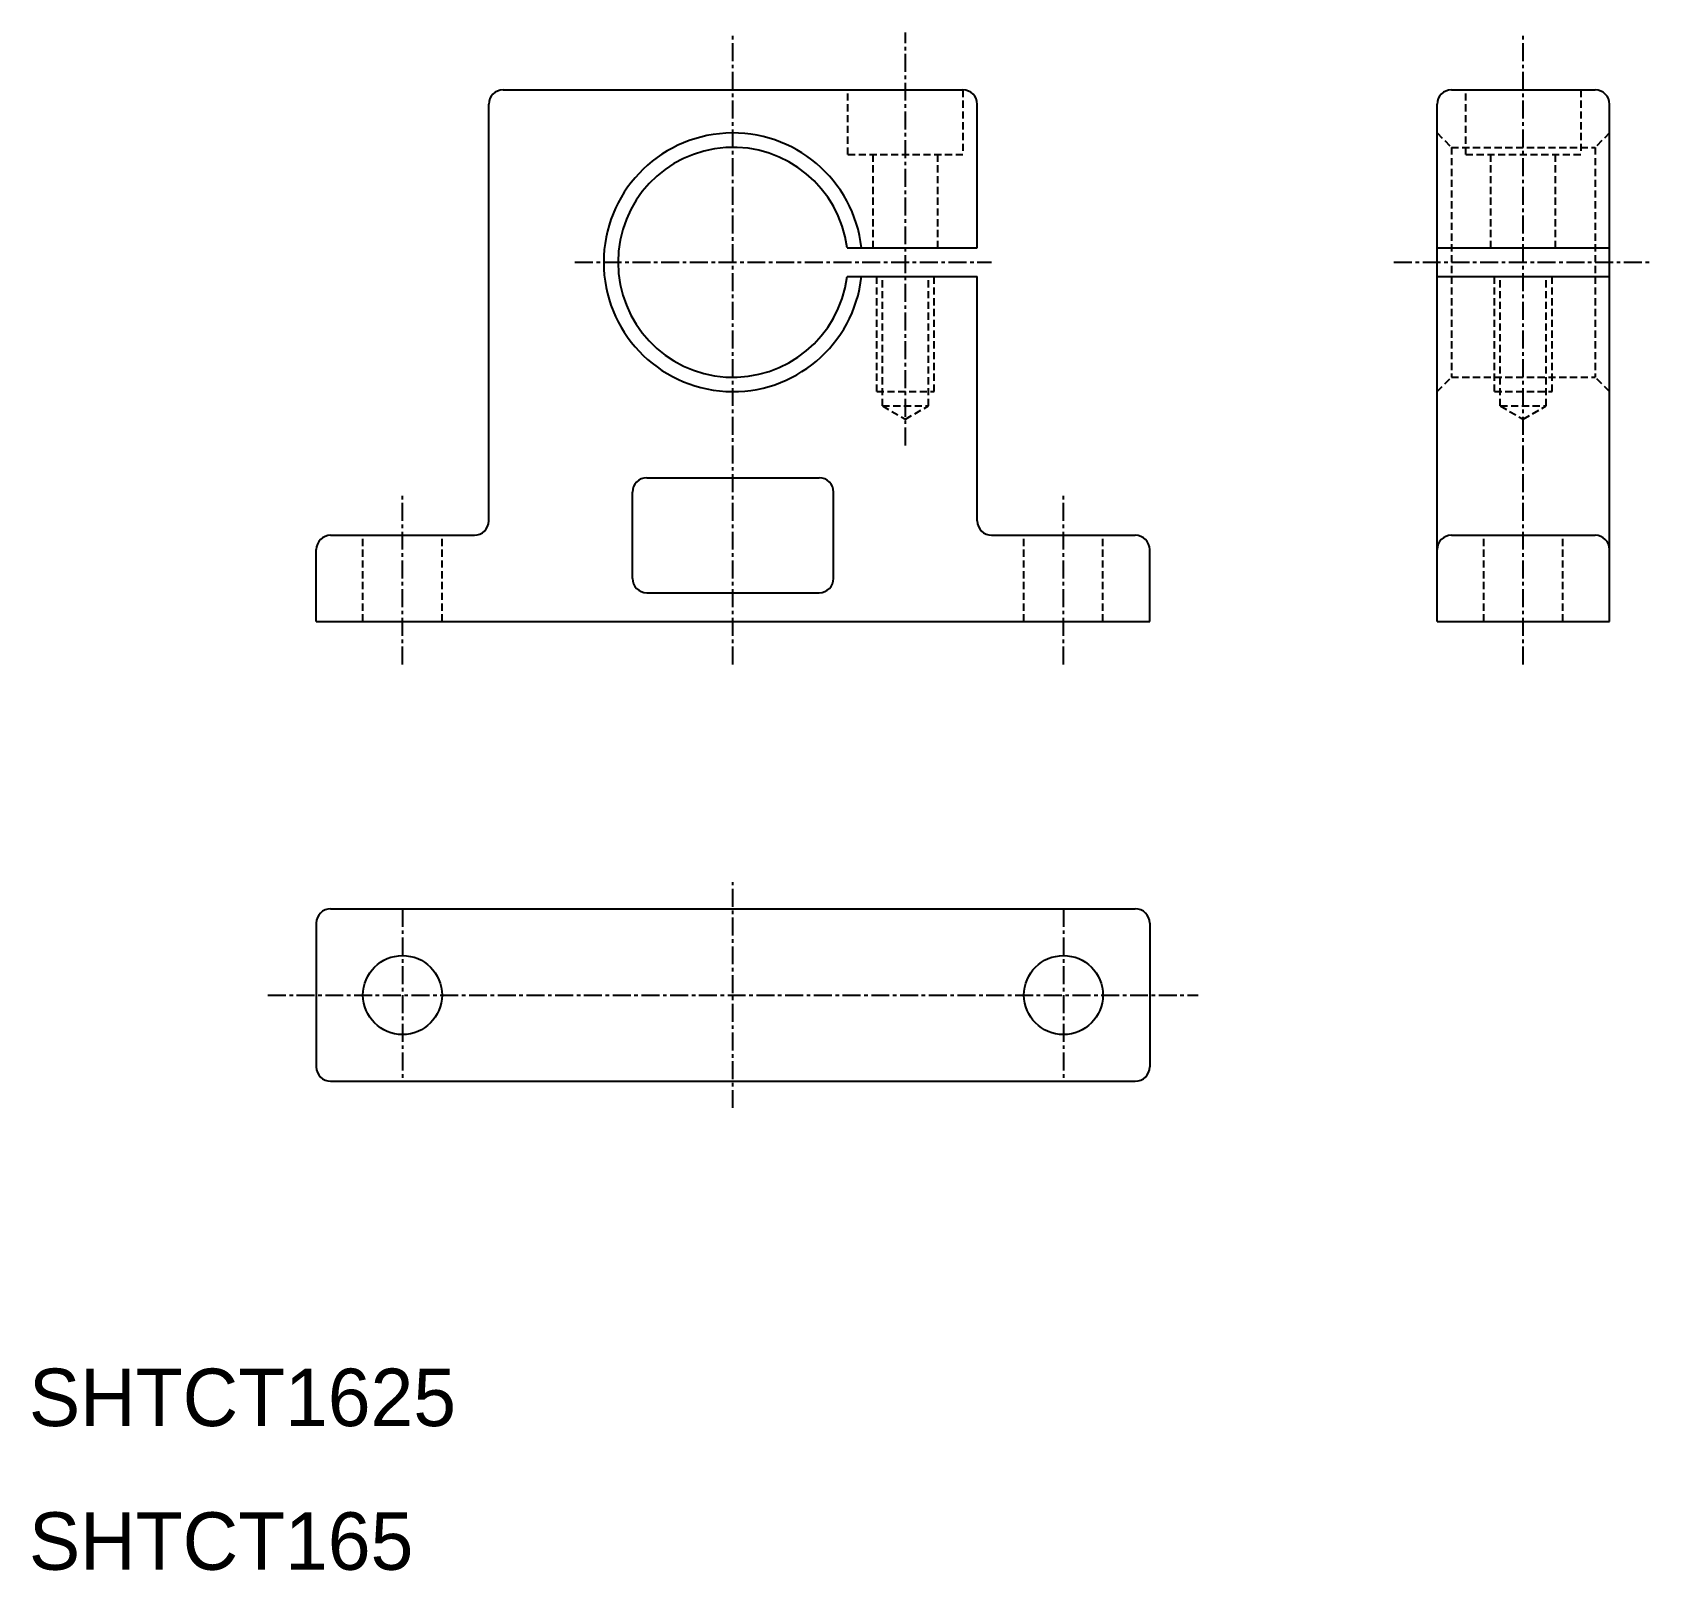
# Model space of a CAD drawing. Extents: x 10 to 123, y 10 to 117.
import ezdxf

# ---------------------------------------------------------------- set-up
doc = ezdxf.new("R2010")
doc.units = 0
doc.linetypes.add('CENTER', pattern=[2, 1.25, -0.25, 0.25, -0.25])
doc.linetypes.add('DASHED', pattern=[0.75, 0.5, -0.25])
doc.layers.get('0').update_dxf_attribs({"linetype": 'CONTINUOUS'})
doc.layers.add('CENTER', color=1, linetype='CENTER')

msp = doc.modelspace()

# ---------------------------------------------------------------- linework, layer by layer
at = {"color": 3, "linetype": 'DASHED'}
for p, q in [((67, 108.5), (67, 113)), ((75, 113), (75, 108.5)), ((110, 108.5), (110, 113)), ((118, 113), (118, 108.5)), ((108, 110), (109, 109)), ((120, 110), (119, 109)), ((67, 108.5), (75, 108.5)), ((68.75, 102), (68.75, 108.5)), ((73.25, 102), (73.25, 108.5)), ((109, 109), (119, 109)), ((109, 109), (109, 93)), ((110, 108.5), (118, 108.5)), ((111.75, 102), (111.75, 108.5)), ((116.25, 102), (116.25, 108.5)), ((119, 109), (119, 93)), ((69, 92), (69, 100)), ((69.4, 91), (69.4, 100)), ((72.6, 91), (72.6, 100)), ((73, 92), (73, 100)), ((112, 92), (112, 100)), ((112.4, 91), (112.4, 100)), ((115.6, 91), (115.6, 100)), ((116, 92), (116, 100)), ((108, 92), (109, 93)), ((109, 93), (119, 93)), ((120, 92), (119, 93)), ((69, 92), (73, 92)), ((112, 92), (116, 92)), ((69.4, 91), (71, 90.08)), ((69.4, 91), (72.6, 91)), ((71, 90.08), (72.6, 91)), ((112.4, 91), (114, 90.08)), ((112.4, 91), (115.6, 91)), ((114, 90.08), (115.6, 91)), ((33.25, 76), (33.25, 82)), ((38.75, 76), (38.75, 82)), ((79.25, 76), (79.25, 82)), ((84.75, 76), (84.75, 82)), ((111.25, 76), (111.25, 82)), ((116.75, 76), (116.75, 82))]:
    msp.add_line(p, q, dxfattribs=at)
for p, q in [((31, 56), (87, 56)), ((30, 55), (30, 45)), ((88, 55), (88, 45)), ((31, 44), (87, 44))]:
    msp.add_line(p, q)
for centre in [(36, 50), (82, 50)]:
    msp.add_circle(centre, 2.75)
at = {"color": 7, "linetype": 'CONTINUOUS'}
msp.add_arc((59, 101), 9, 6.3794, 353.6206, dxfattribs=at)
for centre, start, end in [((31, 55), 90, 180), ((87, 55), 0, 90), ((31, 45), 180, 270), ((87, 45), 270, 0)]:
    msp.add_arc(centre, 1, start, end)
at = {"layer": 'CENTER', "linetype": 'CENTER'}
for p, q in [((59, 73), (59, 117)), ((71, 88.25), (71, 117)), ((114, 73), (114, 117)), ((48, 101), (77, 101)), ((105, 101), (123, 101)), ((36, 73), (36, 85)), ((82, 73), (82, 85)), ((59, 42.14), (59, 57.86)), ((36, 56), (36, 44)), ((82, 56), (82, 44)), ((26.63, 50), (91.37, 50))]:
    msp.add_line(p, q, dxfattribs=at)
at = {"layer": 'CENTER', "color": 7, "linetype": 'CONTINUOUS'}
for p, q in [((43, 113), (75, 113)), ((109, 113), (119, 113)), ((42, 83), (42, 112)), ((76, 102), (76, 112)), ((108, 76), (108, 112)), ((120, 76), (120, 112)), ((66.94, 102), (76, 102)), ((108, 102), (120, 102)), ((66.94, 100), (76, 100)), ((76, 83), (76, 100)), ((108, 100), (120, 100)), ((53, 86), (65, 86)), ((52, 79), (52, 85)), ((66, 79), (66, 85)), ((31, 82), (41, 82)), ((77, 82), (87, 82)), ((109, 82), (119, 82)), ((30, 76), (30, 81)), ((88, 76), (88, 81)), ((53, 78), (65, 78)), ((30, 76), (88, 76)), ((108, 76), (120, 76))]:
    msp.add_line(p, q, dxfattribs=at)
for centre, radius, start, end in [((43, 112), 1, 90, 180), ((75, 112), 1, 0, 90), ((109, 112), 1, 90, 180), ((119, 112), 1, 0, 90), ((59, 101), 8, 7.1808, 352.8192), ((53, 85), 1, 90, 180), ((65, 85), 1, 0, 90), ((41, 83), 1, 270, 0), ((77, 83), 1, 180, 270), ((31, 81), 1, 90, 180), ((87, 81), 1, 0, 90), ((109, 81), 1, 90, 180), ((119, 81), 1, 0, 90), ((53, 79), 1, 180, 270), ((65, 79), 1, 270, 0)]:
    msp.add_arc(centre, radius, start, end, dxfattribs=at)

# ---------------------------------------------------------------- texts
at = {"color": 7, "linetype": 'CONTINUOUS'}
for s, p in [('SHTCT1625', (10, 20)), ('SHTCT165', (10, 10))]:
    msp.add_text(s, height=4, dxfattribs=at).set_placement(p)

doc.saveas('drawing.dxf')
